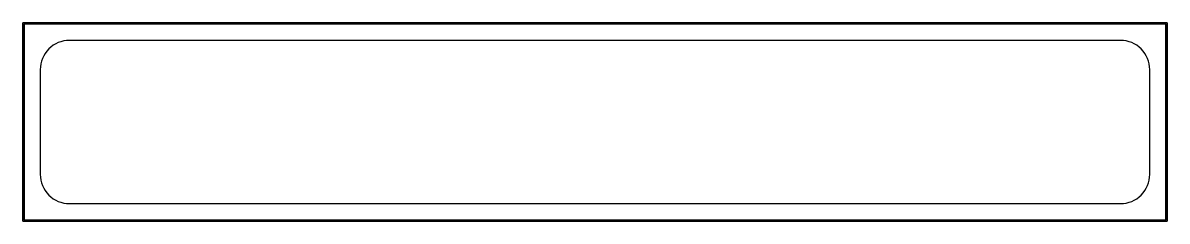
# Model space of a CAD drawing. Header units: millimetres. Extents: x 212 to 310.4, y 367.1 to 384.1.
import ezdxf

# ---------------------------------------------------------------- set-up
doc = ezdxf.new("R2010")
doc.units = ezdxf.units.MM
doc.layers.get('0').update_dxf_attribs({"linetype": 'CONTINUOUS'})

msp = doc.modelspace()

# ---------------------------------------------------------------- linework, layer by layer
for points in [[(211.995, 367.086), (310.395, 367.086), (310.395, 384.086), (211.995, 384.086)], [(211.995, 384.086), (310.395, 384.086), (310.395, 367.086), (211.995, 367.086)], [(310.295, 383.986), (212.095, 383.986), (212.095, 367.186), (310.295, 367.186)]]:
    msp.add_lwpolyline(points, close=True)
msp.add_lwpolyline([(308.895, 380.086, 0.414214), (306.395, 382.586), (215.995, 382.586, 0.414214), (213.495, 380.086), (213.495, 371.086, 0.414214), (215.995, 368.586), (306.395, 368.586, 0.414214), (308.895, 371.086)], format="xyb", close=True)

doc.saveas('drawing.dxf')
